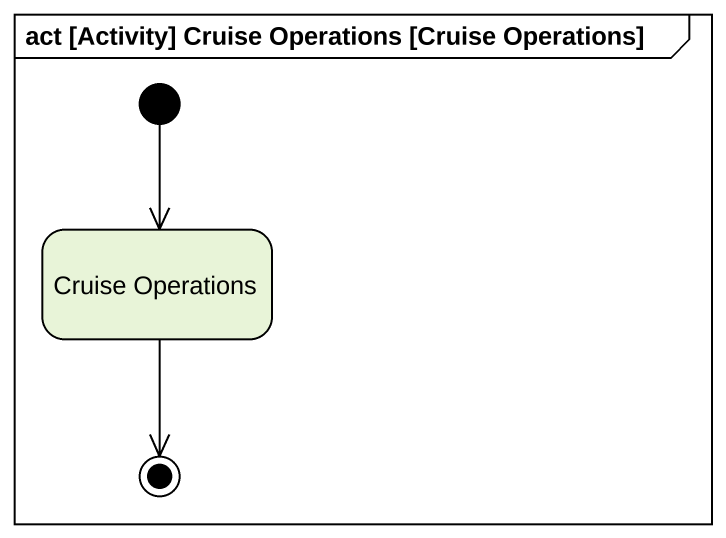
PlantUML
@startuml
mainframe act [Activity] Cruise Operations [Cruise Operations]
hide empty description
state "Cruise Operations" as Cruise_Operations
[*] --> Cruise_Operations
Cruise_Operations --> [*]
@enduml
